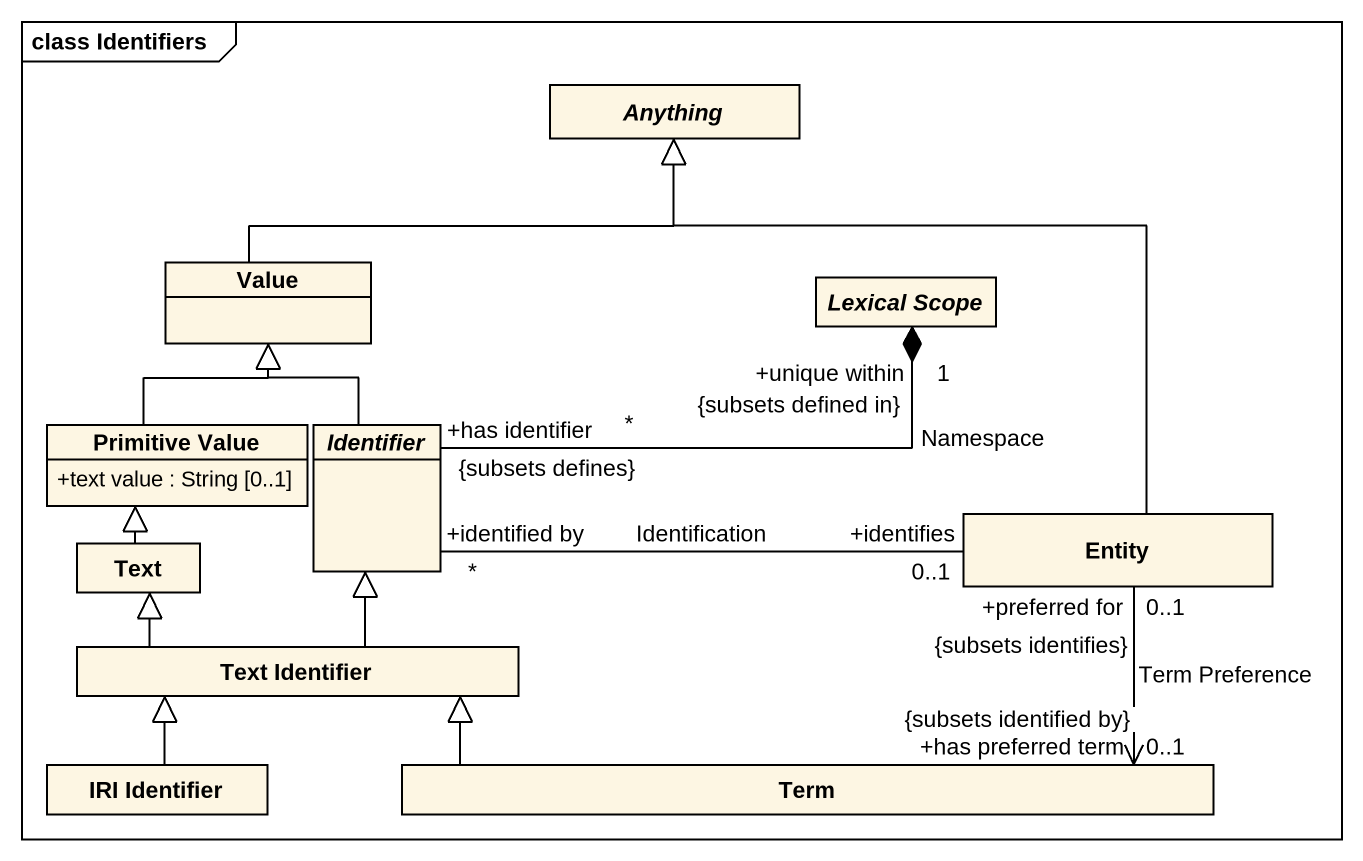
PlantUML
@startuml
mainframe class Identifiers
hide circle
hide empty members
skinparam classAttributeIconSize 0
abstract class Anything
class Value
abstract class "Lexical Scope" as Lexical_Scope
class "Primitive Value" as Primitive_Value {
  +text value : String [0..1]
}
abstract class Identifier
class "Entity" as Entity_
class Text
class "Text Identifier" as Text_Identifier
class "IRI Identifier" as IRI_Identifier
class Term
Value -right-|> Anything
Primitive_Value -up-|> Value
Identifier -up-|> Value
Identifier "+has identifier\n*\n{subsets defines}" -right-* "+unique within\n1\n{subsets defined in}" Lexical_Scope : Namespace
Identifier "+identified by\n*" -right- "+identifies\n0..1" Entity_ : Identification
Entity_ -up-|> Anything
Entity_ "+preferred for\n0..1\n{subsets identifies}" --> "+has preferred term\n0..1\n{subsets identified by}" Term : Term Preference
Text -up-|> Primitive_Value
Text_Identifier -up-|> Identifier
Text_Identifier -up-|> Text
IRI_Identifier -up-|> Text_Identifier
Term -left-|> Text_Identifier
@enduml
